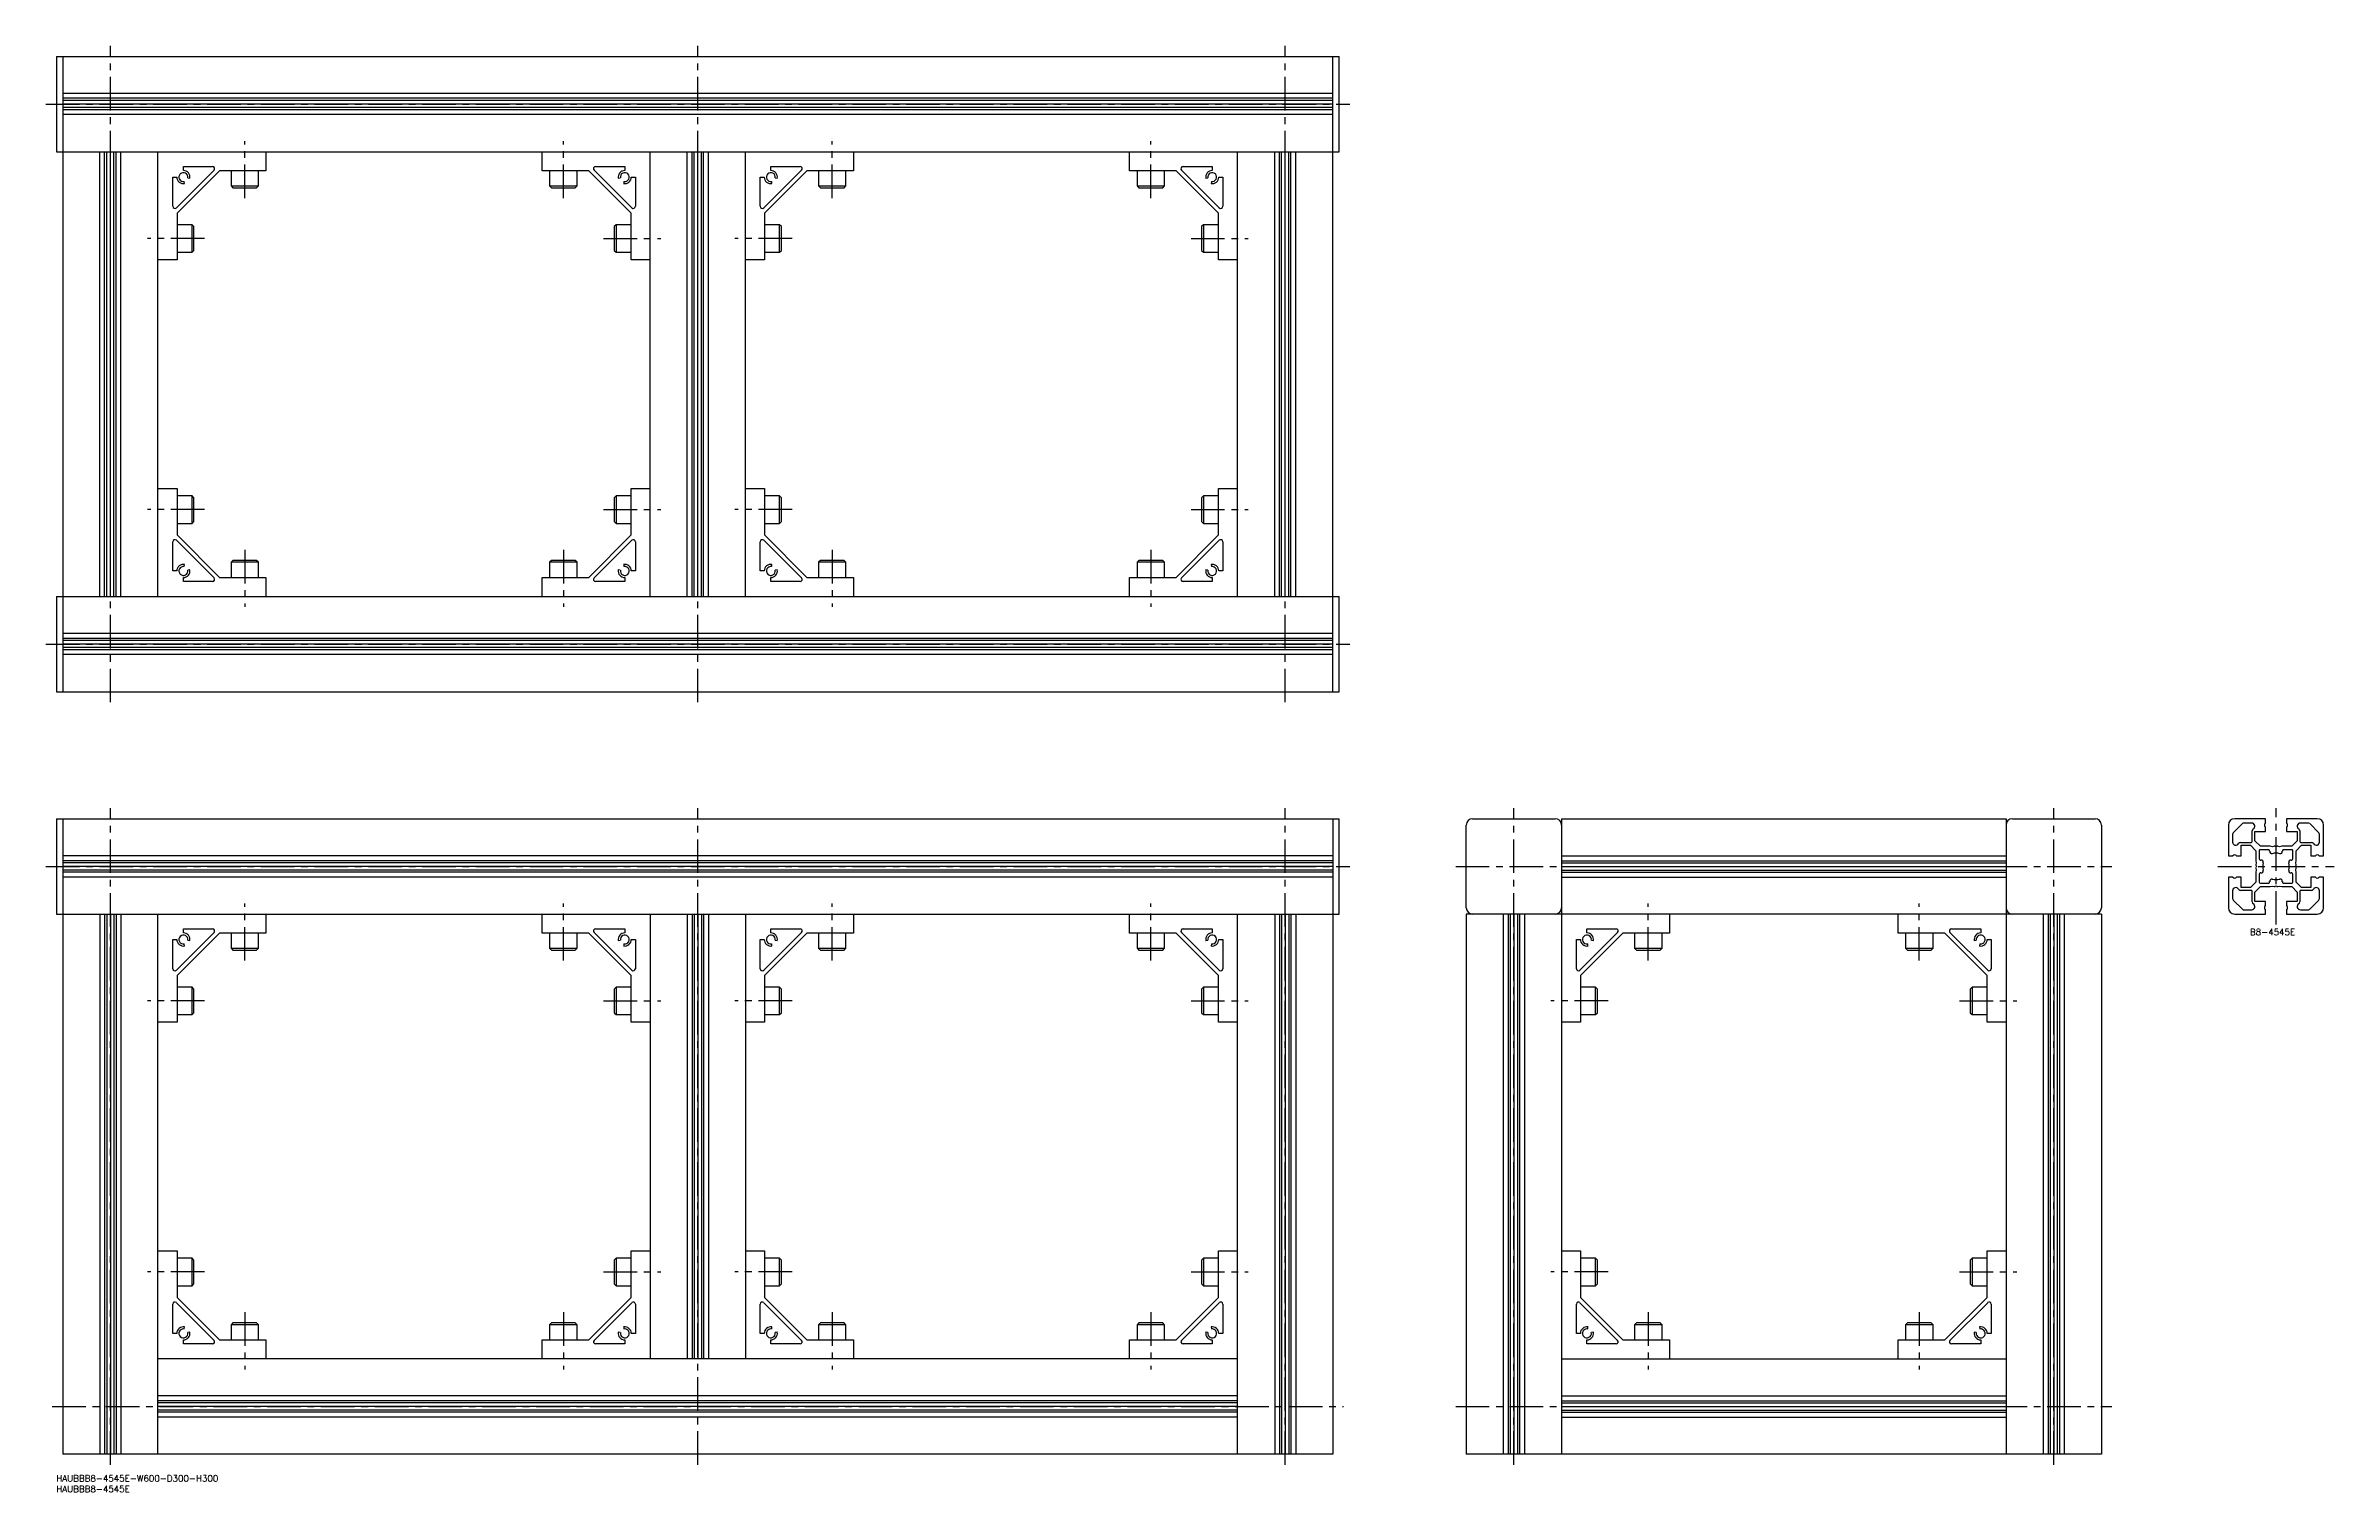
# Model space of a CAD drawing. Extents: x -5 to 1076, y -8 to 675.
import ezdxf

# ---------------------------------------------------------------- set-up
doc = ezdxf.new("R2010")
doc.units = 0
doc.header["$LTSCALE"] = 0.5
doc.linetypes.add('CENTER', pattern=[50.8, 31.75, -6.35, 6.35, -6.35])
for name, color, linetype in [('MSM_CENTER', 1, 'CENTER'), ('MSM_CONTINUOUS', 7, 'CONTINUOUS'), ('MSM_PART_NUMBER', 7, 'CONTINUOUS')]:
    doc.layers.add(name, color=color, linetype=linetype)
doc.styles.get("Standard").update_dxf_attribs({"font": 'txt.shx', "height": 3, "bigfont": 'bigfont.shx'})

# ---------------------------------------------------------------- blocks, each defined once
blk = doc.blocks.new('*U8')
at = {"layer": 'MSM_PART_NUMBER'}
blk.add_text('HAUBBB8-4545E-W600-D300-H300', height=3, dxfattribs=at).set_placement((0, -3))
blk = doc.blocks.new('*U9')
at = {"layer": 'MSM_PART_NUMBER'}
blk.add_text('HAUBBB8-4545E', height=3, dxfattribs=at).set_placement((0, -8))
blk = doc.blocks.new('*U10')
at = {"layer": 'MSM_PART_NUMBER'}
blk.add_text('B8-4545E', height=3, dxfattribs=at).set_placement((1036.2, 255))

msp = doc.modelspace()

# ---------------------------------------------------------------- linework, layer by layer
at = {"layer": 'MSM_CENTER'}
for p, q in [((25.5, 365), (25.5, 675)), ((303, 365), (303, 675)), ((580.5, 365), (580.5, 675)), ((-5, 647.5), (611, 647.5)), ((89, 603), (89, 630)), ((239.5, 603), (239.5, 630)), ((366.5, 603), (366.5, 630)), ((517, 603), (517, 630)), ((70, 584), (43, 584)), ((258.5, 584), (285.5, 584)), ((347.5, 584), (320.5, 584)), ((536, 584), (563, 584)), ((70, 456), (43, 456)), ((258.5, 456), (285.5, 456)), ((347.5, 456), (320.5, 456)), ((536, 456), (563, 456)), ((89, 437), (89, 410)), ((239.5, 437), (239.5, 410)), ((366.5, 437), (366.5, 410)), ((517, 437), (517, 410)), ((-5, 392.5), (611, 392.5)), ((25.5, 5), (25.5, 315)), ((303, 5), (303, 315)), ((580.5, 5), (580.5, 315)), ((688.5, 5), (688.5, 315)), ((943.5, 5), (943.5, 315)), ((1048.5, 260), (1048.5, 315)), ((-5, 287.5), (611, 287.5)), ((661, 287.5), (971, 287.5)), ((1021, 287.5), (1076, 287.5)), ((89, 243), (89, 270)), ((239.5, 243), (239.5, 270)), ((366.5, 243), (366.5, 270)), ((517, 243), (517, 270)), ((752, 243), (752, 270)), ((880, 243), (880, 270)), ((70, 224), (43, 224)), ((258.5, 224), (285.5, 224)), ((347.5, 224), (320.5, 224)), ((536, 224), (563, 224)), ((733, 224), (706, 224)), ((899, 224), (926, 224)), ((70, 96), (43, 96)), ((258.5, 96), (285.5, 96)), ((347.5, 96), (320.5, 96)), ((536, 96), (563, 96)), ((733, 96), (706, 96)), ((899, 96), (926, 96)), ((89, 77), (89, 50)), ((239.5, 77), (239.5, 50)), ((366.5, 77), (366.5, 50)), ((517, 77), (517, 50)), ((752, 77), (752, 50)), ((880, 77), (880, 50)), ((-2, 32.5), (608, 32.5)), ((661, 32.5), (971, 32.5))]:
    msp.add_line(p, q, dxfattribs=at)
at = {"layer": 'MSM_CONTINUOUS'}
for p, q in [((0, 670), (606, 670)), ((0, 670), (0, 625)), ((3, 670), (3, 370)), ((603, 370), (603, 670)), ((606, 625), (606, 670)), ((603, 652.5), (3, 652.5)), ((603, 650.2), (3, 650.2)), ((603, 649.2), (3, 649.2)), ((603, 647.5), (3, 647.5)), ((603, 645.8), (3, 645.8)), ((603, 644.8), (3, 644.8)), ((603, 642.5), (3, 642.5)), ((0, 625), (606, 625)), ((20.5, 415), (20.5, 625)), ((22.8, 415), (22.8, 625)), ((23.8, 415), (23.8, 625)), ((25.5, 415), (25.5, 625)), ((27.2, 415), (27.2, 625)), ((28.2, 415), (28.2, 625)), ((30.5, 415), (30.5, 625)), ((48, 415), (48, 625)), ((74.5, 616.3), (56.7, 598.5)), ((60, 618), (73.8, 618)), ((60, 616.1), (60, 618)), ((99, 625), (99, 616)), ((229.5, 616), (229.5, 625)), ((271.8, 598.5), (254, 616.3)), ((254.7, 618), (268.5, 618)), ((268.5, 618), (268.5, 616.1)), ((280.5, 415), (280.5, 625)), ((298, 415), (298, 625)), ((300.3, 415), (300.3, 625)), ((301.3, 415), (301.3, 625)), ((303, 415), (303, 625)), ((304.7, 415), (304.7, 625)), ((305.7, 415), (305.7, 625)), ((308, 415), (308, 625)), ((325.5, 415), (325.5, 625)), ((352, 616.3), (334.2, 598.5)), ((337.5, 618), (351.3, 618)), ((337.5, 616.1), (337.5, 618)), ((376.5, 625), (376.5, 616)), ((507, 616), (507, 625)), ((549.3, 598.5), (531.5, 616.3)), ((532.2, 618), (546, 618)), ((546, 618), (546, 616.1)), ((558, 415), (558, 625)), ((575.5, 415), (575.5, 625)), ((577.8, 415), (577.8, 625)), ((578.8, 415), (578.8, 625)), ((580.5, 415), (580.5, 625)), ((582.2, 415), (582.2, 625)), ((583.2, 415), (583.2, 625)), ((585.5, 415), (585.5, 625)), ((55, 599.2), (55, 613)), ((55, 613), (56.9, 613)), ((77, 616), (57, 596)), ((60.5, 609.9), (60.4, 610.9)), ((62.1, 612.6), (63.1, 612.5)), ((99, 616), (77, 616)), ((82.5, 616), (82.5, 608.9)), ((82.5, 608.9), (83.4, 608)), ((82.5, 608.9), (95.5, 608.9)), ((83.4, 608), (94.6, 608)), ((94.6, 608), (95.5, 608.9)), ((95.5, 608.9), (95.5, 616)), ((251.5, 616), (229.5, 616)), ((233, 616), (233, 608.9)), ((233, 608.9), (233.9, 608)), ((233, 608.9), (246, 608.9)), ((233.9, 608), (245.1, 608)), ((245.1, 608), (246, 608.9)), ((246, 608.9), (246, 616)), ((271.5, 596), (251.5, 616)), ((265.4, 612.5), (266.4, 612.6)), ((268.1, 610.9), (268, 609.9)), ((271.6, 613), (273.5, 613)), ((273.5, 613), (273.5, 599.2)), ((332.5, 599.2), (332.5, 613)), ((332.5, 613), (334.4, 613)), ((354.5, 616), (334.5, 596)), ((338, 609.9), (337.9, 610.9)), ((339.6, 612.6), (340.6, 612.5)), ((376.5, 616), (354.5, 616)), ((360, 616), (360, 608.9)), ((360, 608.9), (360.9, 608)), ((360, 608.9), (373, 608.9)), ((360.9, 608), (372.1, 608)), ((372.1, 608), (373, 608.9)), ((373, 608.9), (373, 616)), ((529, 616), (507, 616)), ((510.5, 616), (510.5, 608.9)), ((510.5, 608.9), (511.4, 608)), ((510.5, 608.9), (523.5, 608.9)), ((511.4, 608), (522.6, 608)), ((522.6, 608), (523.5, 608.9)), ((523.5, 608.9), (523.5, 616)), ((549, 596), (529, 616)), ((542.9, 612.5), (543.9, 612.6)), ((545.6, 610.9), (545.5, 609.9)), ((549.1, 613), (551, 613)), ((551, 613), (551, 599.2)), ((57, 596), (57, 574)), ((271.5, 574), (271.5, 596)), ((334.5, 596), (334.5, 574)), ((549, 574), (549, 596)), ((64.1, 590.5), (57, 590.5)), ((65, 589.6), (64.1, 590.5)), ((64.1, 577.5), (64.1, 590.5)), ((65, 578.4), (65, 589.6)), ((264.4, 590.5), (263.5, 589.6)), ((263.5, 589.6), (263.5, 578.4)), ((271.5, 590.5), (264.4, 590.5)), ((264.4, 590.5), (264.4, 577.5)), ((341.6, 590.5), (334.5, 590.5)), ((342.5, 589.6), (341.6, 590.5)), ((341.6, 577.5), (341.6, 590.5)), ((342.5, 578.4), (342.5, 589.6)), ((541.9, 590.5), (541, 589.6)), ((541, 589.6), (541, 578.4)), ((549, 590.5), (541.9, 590.5)), ((541.9, 590.5), (541.9, 577.5)), ((57, 574), (48, 574)), ((57, 577.5), (64.1, 577.5)), ((64.1, 577.5), (65, 578.4)), ((263.5, 578.4), (264.4, 577.5)), ((264.4, 577.5), (271.5, 577.5)), ((280.5, 574), (271.5, 574)), ((334.5, 574), (325.5, 574)), ((334.5, 577.5), (341.6, 577.5)), ((341.6, 577.5), (342.5, 578.4)), ((541, 578.4), (541.9, 577.5)), ((541.9, 577.5), (549, 577.5)), ((558, 574), (549, 574)), ((48, 466), (57, 466)), ((57, 466), (57, 444)), ((271.5, 444), (271.5, 466)), ((271.5, 466), (280.5, 466)), ((325.5, 466), (334.5, 466)), ((334.5, 466), (334.5, 444)), ((549, 444), (549, 466)), ((549, 466), (558, 466)), ((64.1, 462.5), (57, 462.5)), ((65, 461.6), (64.1, 462.5)), ((64.1, 449.5), (64.1, 462.5)), ((65, 450.4), (65, 461.6)), ((264.4, 462.5), (263.5, 461.6)), ((263.5, 461.6), (263.5, 450.4)), ((271.5, 462.5), (264.4, 462.5)), ((264.4, 462.5), (264.4, 449.5)), ((341.6, 462.5), (334.5, 462.5)), ((342.5, 461.6), (341.6, 462.5)), ((341.6, 449.5), (341.6, 462.5)), ((342.5, 450.4), (342.5, 461.6)), ((541.9, 462.5), (541, 461.6)), ((541, 461.6), (541, 450.4)), ((549, 462.5), (541.9, 462.5)), ((541.9, 462.5), (541.9, 449.5)), ((57, 449.5), (64.1, 449.5)), ((57, 444), (77, 424)), ((64.1, 449.5), (65, 450.4)), ((251.5, 424), (271.5, 444)), ((263.5, 450.4), (264.4, 449.5)), ((264.4, 449.5), (271.5, 449.5)), ((334.5, 449.5), (341.6, 449.5)), ((334.5, 444), (354.5, 424)), ((341.6, 449.5), (342.5, 450.4)), ((529, 424), (549, 444)), ((541, 450.4), (541.9, 449.5)), ((541.9, 449.5), (549, 449.5)), ((55, 427), (55, 440.8)), ((56.7, 441.5), (74.5, 423.7)), ((254, 423.7), (271.8, 441.5)), ((273.5, 440.8), (273.5, 427)), ((332.5, 427), (332.5, 440.8)), ((334.2, 441.5), (352, 423.7)), ((531.5, 423.7), (549.3, 441.5)), ((551, 440.8), (551, 427)), ((56.9, 427), (55, 427)), ((60, 422), (60, 423.9)), ((73.8, 422), (60, 422)), ((60.4, 429.1), (60.5, 430.1)), ((63.1, 427.5), (62.1, 427.4)), ((77, 424), (99, 424)), ((83.4, 432), (82.5, 431.1)), ((82.5, 431.1), (82.5, 424)), ((95.5, 431.1), (82.5, 431.1)), ((94.6, 432), (83.4, 432)), ((95.5, 431.1), (94.6, 432)), ((95.5, 424), (95.5, 431.1)), ((99, 424), (99, 415)), ((229.5, 424), (251.5, 424)), ((229.5, 415), (229.5, 424)), ((233.9, 432), (233, 431.1)), ((233, 431.1), (233, 424)), ((246, 431.1), (233, 431.1)), ((245.1, 432), (233.9, 432)), ((246, 431.1), (245.1, 432)), ((246, 424), (246, 431.1)), ((268.5, 422), (254.7, 422)), ((266.4, 427.4), (265.4, 427.5)), ((268, 430.1), (268.1, 429.1)), ((268.5, 423.9), (268.5, 422)), ((273.5, 427), (271.6, 427)), ((334.4, 427), (332.5, 427)), ((337.5, 422), (337.5, 423.9)), ((351.3, 422), (337.5, 422)), ((337.9, 429.1), (338, 430.1)), ((340.6, 427.5), (339.6, 427.4)), ((354.5, 424), (376.5, 424)), ((360.9, 432), (360, 431.1)), ((360, 431.1), (360, 424)), ((373, 431.1), (360, 431.1)), ((372.1, 432), (360.9, 432)), ((373, 431.1), (372.1, 432)), ((373, 424), (373, 431.1)), ((376.5, 424), (376.5, 415)), ((507, 424), (529, 424)), ((507, 415), (507, 424)), ((511.4, 432), (510.5, 431.1)), ((510.5, 431.1), (510.5, 424)), ((523.5, 431.1), (510.5, 431.1)), ((522.6, 432), (511.4, 432)), ((523.5, 431.1), (522.6, 432)), ((523.5, 424), (523.5, 431.1)), ((546, 422), (532.2, 422)), ((543.9, 427.4), (542.9, 427.5)), ((545.5, 430.1), (545.6, 429.1)), ((546, 423.9), (546, 422)), ((551, 427), (549.1, 427)), ((0, 415), (606, 415)), ((0, 415), (0, 370)), ((606, 370), (606, 415)), ((603, 397.5), (3, 397.5)), ((603, 395.2), (3, 395.2)), ((603, 394.2), (3, 394.2)), ((603, 392.5), (3, 392.5)), ((603, 390.8), (3, 390.8)), ((603, 389.8), (3, 389.8)), ((603, 387.5), (3, 387.5)), ((0, 370), (606, 370)), ((0, 310), (606, 310)), ((0, 310), (0, 265)), ((3, 310), (3, 10)), ((603, 310), (603, 10)), ((606, 265), (606, 310)), ((666, 268), (666, 307)), ((669, 310), (708, 310)), ((711, 310), (711, 10)), ((711, 310), (921, 310)), ((921, 310), (921, 10)), ((924, 310), (963, 310)), ((966, 307), (966, 268)), ((1026, 307), (1026, 292.5)), ((1032.6, 307.7), (1028.3, 303.4)), ((1043.5, 310), (1029, 310)), ((1037, 308), (1033.4, 308)), ((1037.2, 299.3), (1037.2, 304.3)), ((1038.5, 299.6), (1038.5, 304)), ((1038.5, 304), (1043.5, 304)), ((1043.5, 307.9), (1043.5, 310)), ((1043.5, 304), (1043.5, 306.1)), ((1068, 310), (1053.5, 310)), ((1053.5, 310), (1053.5, 307.9)), ((1053.5, 306.1), (1053.5, 304)), ((1053.5, 304), (1058.5, 304)), ((1058.5, 304), (1058.5, 299.6)), ((1059.8, 304.3), (1059.8, 299.3)), ((1063.6, 308), (1060, 308)), ((1068.7, 303.4), (1064.4, 307.7)), ((1071, 292.5), (1071, 307)), ((603, 292.5), (3, 292.5)), ((711, 292.5), (921, 292.5)), ((1026, 292.5), (1028.1, 292.5)), ((1028, 302.6), (1028, 299)), ((1029.9, 292.5), (1032, 292.5)), ((1031.7, 298.8), (1036.7, 298.8)), ((1032, 292.5), (1032, 297.5)), ((1032, 297.5), (1036.4, 297.5)), ((1036.4, 297.5), (1039, 294.9)), ((1041.1, 297), (1038.5, 299.6)), ((1039, 294.9), (1039, 290.2)), ((1040.6, 294.9), (1040.6, 291.1)), ((1045.8, 297), (1041.1, 297)), ((1044.9, 295.4), (1041.1, 295.4)), ((1046.8, 296.8), (1045.8, 297)), ((1047.7, 297), (1046.8, 296.8)), ((1048.5, 296.7), (1048.1, 296.9)), ((1048.9, 296.9), (1048.5, 296.7)), ((1050.2, 296.8), (1049.3, 297)), ((1051.2, 297), (1050.2, 296.8)), ((1055.9, 297), (1051.2, 297)), ((1055.9, 295.4), (1052.1, 295.4)), ((1058.5, 299.6), (1055.9, 297)), ((1056.4, 291.1), (1056.4, 294.9)), ((1058, 294.9), (1060.6, 297.5)), ((1058, 290.2), (1058, 294.9)), ((1060.3, 298.8), (1065.3, 298.8)), ((1060.6, 297.5), (1065, 297.5)), ((1065, 297.5), (1065, 292.5)), ((1065, 292.5), (1067.1, 292.5)), ((1068.9, 292.5), (1071, 292.5)), ((1069, 299), (1069, 302.6)), ((603, 290.2), (3, 290.2)), ((603, 289.2), (3, 289.2)), ((603, 287.5), (3, 287.5)), ((603, 285.8), (3, 285.8)), ((603, 284.8), (3, 284.8)), ((603, 282.5), (3, 282.5)), ((711, 290.2), (921, 290.2)), ((711, 289.2), (921, 289.2)), ((711, 287.5), (921, 287.5)), ((711, 285.8), (921, 285.8)), ((711, 284.8), (921, 284.8)), ((711, 282.5), (921, 282.5)), ((1028.1, 282.5), (1026, 282.5)), ((1026, 282.5), (1026, 268)), ((1032, 282.5), (1029.9, 282.5)), ((1032, 277.5), (1032, 282.5)), ((1039, 290.2), (1039.2, 289.2)), ((1039.2, 289.2), (1039, 288.3)), ((1039, 286.7), (1039.2, 285.8)), ((1039.2, 285.8), (1039, 284.8)), ((1039, 284.8), (1039, 280.1)), ((1039.1, 287.9), (1039.3, 287.5)), ((1039.3, 287.5), (1039.1, 287.1)), ((1040.6, 283.9), (1040.6, 280.1)), ((1056.4, 280.1), (1056.4, 283.9)), ((1057.7, 287.5), (1057.9, 287.9)), ((1057.9, 287.1), (1057.7, 287.5)), ((1057.8, 289.2), (1058, 290.2)), ((1058, 288.3), (1057.8, 289.2)), ((1057.8, 285.8), (1058, 286.7)), ((1058, 284.8), (1057.8, 285.8)), ((1058, 280.1), (1058, 284.8)), ((1067.1, 282.5), (1065, 282.5)), ((1065, 282.5), (1065, 277.5)), ((1071, 282.5), (1068.9, 282.5)), ((1071, 268), (1071, 282.5)), ((1028, 276), (1028, 272.4)), ((1028.3, 271.6), (1032.6, 267.3)), ((1036.7, 276.2), (1031.7, 276.2)), ((1036.4, 277.5), (1032, 277.5)), ((1039, 280.1), (1036.4, 277.5)), ((1037.2, 270.7), (1037.2, 275.7)), ((1038.5, 275.4), (1041.1, 278)), ((1038.5, 271), (1038.5, 275.4)), ((1043.5, 271), (1038.5, 271)), ((1041.1, 279.6), (1044.9, 279.6)), ((1041.1, 278), (1045.8, 278)), ((1043.5, 268.9), (1043.5, 271)), ((1045.8, 278), (1046.8, 278.2)), ((1046.8, 278.2), (1047.7, 278)), ((1048.1, 278.1), (1048.5, 278.3)), ((1048.5, 278.3), (1048.9, 278.1)), ((1049.3, 278), (1050.2, 278.2)), ((1050.2, 278.2), (1051.2, 278)), ((1051.2, 278), (1055.9, 278)), ((1052.1, 279.6), (1055.9, 279.6)), ((1058.5, 271), (1053.5, 271)), ((1053.5, 271), (1053.5, 268.9)), ((1055.9, 278), (1058.5, 275.4)), ((1060.6, 277.5), (1058, 280.1)), ((1058.5, 275.4), (1058.5, 271)), ((1059.8, 275.7), (1059.8, 270.7)), ((1065.3, 276.2), (1060.3, 276.2)), ((1065, 277.5), (1060.6, 277.5)), ((1064.4, 267.3), (1068.7, 271.6)), ((1069, 272.4), (1069, 276)), ((0, 265), (606, 265)), ((20.5, 265), (20.5, 10)), ((22.8, 265), (22.8, 10)), ((23.8, 265), (23.8, 10)), ((25.5, 265), (25.5, 10)), ((27.2, 265), (27.2, 10)), ((28.2, 265), (28.2, 10)), ((30.5, 265), (30.5, 10)), ((48, 10), (48, 265)), ((99, 265), (99, 256)), ((229.5, 256), (229.5, 265)), ((280.5, 265), (280.5, 55)), ((298, 265), (298, 55)), ((300.3, 265), (300.3, 55)), ((301.3, 265), (301.3, 55)), ((303, 265), (303, 55)), ((304.7, 265), (304.7, 55)), ((305.7, 265), (305.7, 55)), ((308, 265), (308, 55)), ((325.5, 265), (325.5, 55)), ((376.5, 265), (376.5, 256)), ((507, 256), (507, 265)), ((558, 10), (558, 265)), ((575.5, 265), (575.5, 10)), ((577.8, 265), (577.8, 10)), ((578.8, 265), (578.8, 10)), ((580.5, 265), (580.5, 10)), ((582.2, 265), (582.2, 10)), ((583.2, 265), (583.2, 10)), ((585.5, 265), (585.5, 10)), ((966, 265), (666, 265)), ((666, 265), (666, 10)), ((683.5, 265), (683.5, 10)), ((685.8, 265), (685.8, 10)), ((686.8, 265), (686.8, 10)), ((688.5, 265), (688.5, 10)), ((690.2, 265), (690.2, 10)), ((691.2, 265), (691.2, 10)), ((693.5, 265), (693.5, 10)), ((762, 265), (762, 256)), ((870, 256), (870, 265)), ((938.5, 265), (938.5, 10)), ((940.8, 265), (940.8, 10)), ((941.8, 265), (941.8, 10)), ((943.5, 265), (943.5, 10)), ((945.2, 265), (945.2, 10)), ((946.2, 265), (946.2, 10)), ((948.5, 265), (948.5, 10)), ((966, 265), (966, 10)), ((1029, 265), (1043.5, 265)), ((1033.4, 267), (1037, 267)), ((1043.5, 265), (1043.5, 267.1)), ((1053.5, 267.1), (1053.5, 265)), ((1053.5, 265), (1068, 265)), ((1060, 267), (1063.6, 267)), ((55, 239.2), (55, 253)), ((55, 253), (56.9, 253)), ((74.5, 256.3), (56.7, 238.5)), ((77, 256), (57, 236)), ((60, 258), (73.8, 258)), ((60, 256.1), (60, 258)), ((60.5, 249.9), (60.4, 250.9)), ((62.1, 252.6), (63.1, 252.5)), ((99, 256), (77, 256)), ((82.5, 256), (82.5, 248.9)), ((82.5, 248.9), (83.4, 248)), ((82.5, 248.9), (95.5, 248.9)), ((94.6, 248), (95.5, 248.9)), ((95.5, 248.9), (95.5, 256)), ((251.5, 256), (229.5, 256)), ((233, 256), (233, 248.9)), ((233, 248.9), (233.9, 248)), ((233, 248.9), (246, 248.9)), ((245.1, 248), (246, 248.9)), ((246, 248.9), (246, 256)), ((271.5, 236), (251.5, 256)), ((271.8, 238.5), (254, 256.3)), ((254.7, 258), (268.5, 258)), ((265.4, 252.5), (266.4, 252.6)), ((268.1, 250.9), (268, 249.9)), ((268.5, 258), (268.5, 256.1)), ((271.6, 253), (273.5, 253)), ((273.5, 253), (273.5, 239.2)), ((332.5, 239.2), (332.5, 253)), ((332.5, 253), (334.4, 253)), ((352, 256.3), (334.2, 238.5)), ((354.5, 256), (334.5, 236)), ((337.5, 258), (351.3, 258)), ((337.5, 256.1), (337.5, 258)), ((338, 249.9), (337.9, 250.9)), ((339.6, 252.6), (340.6, 252.5)), ((376.5, 256), (354.5, 256)), ((360, 256), (360, 248.9)), ((360, 248.9), (360.9, 248)), ((360, 248.9), (373, 248.9)), ((372.1, 248), (373, 248.9)), ((373, 248.9), (373, 256)), ((529, 256), (507, 256)), ((510.5, 256), (510.5, 248.9)), ((510.5, 248.9), (511.4, 248)), ((510.5, 248.9), (523.5, 248.9)), ((522.6, 248), (523.5, 248.9)), ((523.5, 248.9), (523.5, 256)), ((549, 236), (529, 256)), ((549.3, 238.5), (531.5, 256.3)), ((532.2, 258), (546, 258)), ((542.9, 252.5), (543.9, 252.6)), ((545.6, 250.9), (545.5, 249.9)), ((546, 258), (546, 256.1)), ((549.1, 253), (551, 253)), ((551, 253), (551, 239.2)), ((718, 239.2), (718, 253)), ((718, 253), (719.9, 253)), ((737.5, 256.3), (719.7, 238.5)), ((740, 256), (720, 236)), ((723, 258), (736.8, 258)), ((723, 256.1), (723, 258)), ((723.5, 249.9), (723.4, 250.9)), ((725.1, 252.6), (726.1, 252.5)), ((762, 256), (740, 256)), ((745.5, 256), (745.5, 248.9)), ((745.5, 248.9), (746.4, 248)), ((745.5, 248.9), (758.5, 248.9)), ((757.6, 248), (758.5, 248.9)), ((758.5, 248.9), (758.5, 256)), ((892, 256), (870, 256)), ((873.5, 256), (873.5, 248.9)), ((873.5, 248.9), (874.4, 248)), ((873.5, 248.9), (886.5, 248.9)), ((885.6, 248), (886.5, 248.9)), ((886.5, 248.9), (886.5, 256)), ((912, 236), (892, 256)), ((912.3, 238.5), (894.5, 256.3)), ((895.2, 258), (909, 258)), ((905.9, 252.5), (906.9, 252.6)), ((908.6, 250.9), (908.5, 249.9)), ((909, 258), (909, 256.1)), ((912.1, 253), (914, 253)), ((914, 253), (914, 239.2)), ((83.4, 248), (94.6, 248)), ((233.9, 248), (245.1, 248)), ((360.9, 248), (372.1, 248)), ((511.4, 248), (522.6, 248)), ((746.4, 248), (757.6, 248)), ((874.4, 248), (885.6, 248)), ((57, 236), (57, 214)), ((64.1, 230.5), (57, 230.5)), ((65, 229.6), (64.1, 230.5)), ((64.1, 217.5), (64.1, 230.5)), ((65, 218.4), (65, 229.6)), ((264.4, 230.5), (263.5, 229.6)), ((263.5, 229.6), (263.5, 218.4)), ((271.5, 230.5), (264.4, 230.5)), ((264.4, 230.5), (264.4, 217.5)), ((271.5, 214), (271.5, 236)), ((334.5, 236), (334.5, 214)), ((341.6, 230.5), (334.5, 230.5)), ((342.5, 229.6), (341.6, 230.5)), ((341.6, 217.5), (341.6, 230.5)), ((342.5, 218.4), (342.5, 229.6)), ((541.9, 230.5), (541, 229.6)), ((541, 229.6), (541, 218.4)), ((549, 230.5), (541.9, 230.5)), ((541.9, 230.5), (541.9, 217.5)), ((549, 214), (549, 236)), ((720, 236), (720, 214)), ((727.1, 230.5), (720, 230.5)), ((728, 229.6), (727.1, 230.5)), ((727.1, 217.5), (727.1, 230.5)), ((728, 218.4), (728, 229.6)), ((904.9, 230.5), (904, 229.6)), ((904, 229.6), (904, 218.4)), ((912, 230.5), (904.9, 230.5)), ((904.9, 230.5), (904.9, 217.5)), ((912, 214), (912, 236)), ((57, 217.5), (64.1, 217.5)), ((64.1, 217.5), (65, 218.4)), ((263.5, 218.4), (264.4, 217.5)), ((264.4, 217.5), (271.5, 217.5)), ((334.5, 217.5), (341.6, 217.5)), ((341.6, 217.5), (342.5, 218.4)), ((541, 218.4), (541.9, 217.5)), ((541.9, 217.5), (549, 217.5)), ((720, 217.5), (727.1, 217.5)), ((727.1, 217.5), (728, 218.4)), ((904, 218.4), (904.9, 217.5)), ((904.9, 217.5), (912, 217.5)), ((57, 214), (48, 214)), ((280.5, 214), (271.5, 214)), ((334.5, 214), (325.5, 214)), ((558, 214), (549, 214)), ((720, 214), (711, 214)), ((921, 214), (912, 214)), ((48, 106), (57, 106)), ((57, 106), (57, 84)), ((64.1, 102.5), (57, 102.5)), ((65, 101.6), (64.1, 102.5)), ((64.1, 89.5), (64.1, 102.5)), ((65, 90.4), (65, 101.6)), ((264.4, 102.5), (263.5, 101.6)), ((263.5, 101.6), (263.5, 90.4)), ((271.5, 102.5), (264.4, 102.5)), ((264.4, 102.5), (264.4, 89.5)), ((271.5, 84), (271.5, 106)), ((271.5, 106), (280.5, 106)), ((325.5, 106), (334.5, 106)), ((334.5, 106), (334.5, 84)), ((341.6, 102.5), (334.5, 102.5)), ((342.5, 101.6), (341.6, 102.5)), ((341.6, 89.5), (341.6, 102.5)), ((342.5, 90.4), (342.5, 101.6)), ((541.9, 102.5), (541, 101.6)), ((541, 101.6), (541, 90.4)), ((549, 102.5), (541.9, 102.5)), ((541.9, 102.5), (541.9, 89.5)), ((549, 84), (549, 106)), ((549, 106), (558, 106)), ((711, 106), (720, 106)), ((720, 106), (720, 84)), ((727.1, 102.5), (720, 102.5)), ((728, 101.6), (727.1, 102.5)), ((727.1, 89.5), (727.1, 102.5)), ((728, 90.4), (728, 101.6)), ((904.9, 102.5), (904, 101.6)), ((904, 101.6), (904, 90.4)), ((912, 102.5), (904.9, 102.5)), ((904.9, 102.5), (904.9, 89.5)), ((912, 84), (912, 106)), ((912, 106), (921, 106)), ((57, 89.5), (64.1, 89.5)), ((64.1, 89.5), (65, 90.4)), ((263.5, 90.4), (264.4, 89.5)), ((264.4, 89.5), (271.5, 89.5)), ((334.5, 89.5), (341.6, 89.5)), ((341.6, 89.5), (342.5, 90.4)), ((541, 90.4), (541.9, 89.5)), ((541.9, 89.5), (549, 89.5)), ((720, 89.5), (727.1, 89.5)), ((727.1, 89.5), (728, 90.4)), ((904, 90.4), (904.9, 89.5)), ((904.9, 89.5), (912, 89.5)), ((55, 67), (55, 80.8)), ((56.7, 81.5), (74.5, 63.7)), ((57, 84), (77, 64)), ((251.5, 64), (271.5, 84)), ((254, 63.7), (271.8, 81.5)), ((273.5, 80.8), (273.5, 67)), ((332.5, 67), (332.5, 80.8)), ((334.2, 81.5), (352, 63.7)), ((334.5, 84), (354.5, 64)), ((529, 64), (549, 84)), ((531.5, 63.7), (549.3, 81.5)), ((551, 80.8), (551, 67)), ((718, 67), (718, 80.8)), ((719.7, 81.5), (737.5, 63.7)), ((720, 84), (740, 64)), ((892, 64), (912, 84)), ((894.5, 63.7), (912.3, 81.5)), ((914, 80.8), (914, 67)), ((56.9, 67), (55, 67)), ((60.4, 69.1), (60.5, 70.1)), ((63.1, 67.5), (62.1, 67.4)), ((83.4, 72), (82.5, 71.1)), ((82.5, 71.1), (82.5, 64)), ((95.5, 71.1), (82.5, 71.1)), ((94.6, 72), (83.4, 72)), ((95.5, 71.1), (94.6, 72)), ((95.5, 64), (95.5, 71.1)), ((233.9, 72), (233, 71.1)), ((233, 71.1), (233, 64)), ((246, 71.1), (233, 71.1)), ((245.1, 72), (233.9, 72)), ((246, 71.1), (245.1, 72)), ((246, 64), (246, 71.1)), ((266.4, 67.4), (265.4, 67.5)), ((268, 70.1), (268.1, 69.1)), ((273.5, 67), (271.6, 67)), ((334.4, 67), (332.5, 67)), ((337.9, 69.1), (338, 70.1)), ((340.6, 67.5), (339.6, 67.4)), ((360.9, 72), (360, 71.1)), ((360, 71.1), (360, 64)), ((373, 71.1), (360, 71.1)), ((372.1, 72), (360.9, 72)), ((373, 71.1), (372.1, 72)), ((373, 64), (373, 71.1)), ((511.4, 72), (510.5, 71.1)), ((510.5, 71.1), (510.5, 64)), ((523.5, 71.1), (510.5, 71.1)), ((522.6, 72), (511.4, 72)), ((523.5, 71.1), (522.6, 72)), ((523.5, 64), (523.5, 71.1)), ((543.9, 67.4), (542.9, 67.5)), ((545.5, 70.1), (545.6, 69.1)), ((551, 67), (549.1, 67)), ((719.9, 67), (718, 67)), ((723.4, 69.1), (723.5, 70.1)), ((726.1, 67.5), (725.1, 67.4)), ((746.4, 72), (745.5, 71.1)), ((745.5, 71.1), (745.5, 64)), ((758.5, 71.1), (745.5, 71.1)), ((757.6, 72), (746.4, 72)), ((758.5, 71.1), (757.6, 72)), ((758.5, 64), (758.5, 71.1)), ((874.4, 72), (873.5, 71.1)), ((873.5, 71.1), (873.5, 64)), ((886.5, 71.1), (873.5, 71.1)), ((885.6, 72), (874.4, 72)), ((886.5, 71.1), (885.6, 72)), ((886.5, 64), (886.5, 71.1)), ((906.9, 67.4), (905.9, 67.5)), ((908.5, 70.1), (908.6, 69.1)), ((914, 67), (912.1, 67)), ((558, 55), (48, 55)), ((60, 62), (60, 63.9)), ((73.8, 62), (60, 62)), ((77, 64), (99, 64)), ((99, 64), (99, 55)), ((229.5, 64), (251.5, 64)), ((229.5, 55), (229.5, 64)), ((268.5, 62), (254.7, 62)), ((268.5, 63.9), (268.5, 62)), ((337.5, 62), (337.5, 63.9)), ((351.3, 62), (337.5, 62)), ((354.5, 64), (376.5, 64)), ((376.5, 64), (376.5, 55)), ((507, 64), (529, 64)), ((507, 55), (507, 64)), ((546, 62), (532.2, 62)), ((546, 63.9), (546, 62)), ((711, 55), (921, 55)), ((723, 62), (723, 63.9)), ((736.8, 62), (723, 62)), ((740, 64), (762, 64)), ((762, 64), (762, 55)), ((870, 64), (892, 64)), ((870, 55), (870, 64)), ((909, 62), (895.2, 62)), ((909, 63.9), (909, 62)), ((558, 37.5), (48, 37.5)), ((558, 35.2), (48, 35.2)), ((558, 34.2), (48, 34.2)), ((558, 32.5), (48, 32.5)), ((711, 37.5), (921, 37.5)), ((711, 35.2), (921, 35.2)), ((711, 34.2), (921, 34.2)), ((711, 32.5), (921, 32.5)), ((558, 30.8), (48, 30.8)), ((558, 29.8), (48, 29.8)), ((558, 27.5), (48, 27.5)), ((711, 30.8), (921, 30.8)), ((711, 29.8), (921, 29.8)), ((711, 27.5), (921, 27.5)), ((603, 10), (3, 10)), ((966, 10), (666, 10))]:
    msp.add_line(p, q, dxfattribs=at)
for centre, radius, start, end in [((73.8, 617), 1, 315, 90), ((254.7, 617), 1, 90, 225), ((351.3, 617), 1, 315, 90), ((532.2, 617), 1, 90, 225), ((60, 613), 3.1, 180, 280), ((60, 613), 2.1, 350, 280), ((60, 613), 3.1, 350, 90), ((268.5, 613), 3.1, 90, 190), ((268.5, 613), 2.1, 260, 190), ((268.5, 613), 3.1, 260, 0), ((337.5, 613), 3.1, 180, 280), ((337.5, 613), 2.1, 350, 280), ((337.5, 613), 3.1, 350, 90), ((546, 613), 3.1, 90, 190), ((546, 613), 2.1, 260, 190), ((546, 613), 3.1, 260, 0), ((56, 599.2), 1, 180, 315), ((272.5, 599.2), 1, 225, 0), ((333.5, 599.2), 1, 180, 315), ((550, 599.2), 1, 225, 0), ((56, 440.8), 1, 45, 180), ((272.5, 440.8), 1, 0, 135), ((333.5, 440.8), 1, 45, 180), ((550, 440.8), 1, 0, 135), ((60, 427), 3.1, 80, 180), ((60, 427), 2.1, 80, 10), ((60, 427), 3.1, 270, 10), ((73.8, 423), 1, 270, 45), ((254.7, 423), 1, 135, 270), ((268.5, 427), 3.1, 170, 270), ((268.5, 427), 2.1, 170, 100), ((268.5, 427), 3.1, 0, 100), ((337.5, 427), 3.1, 80, 180), ((337.5, 427), 2.1, 80, 10), ((337.5, 427), 3.1, 270, 10), ((351.3, 423), 1, 270, 45), ((532.2, 423), 1, 135, 270), ((546, 427), 3.1, 170, 270), ((546, 427), 2.1, 170, 100), ((546, 427), 3.1, 0, 100), ((669, 307), 3, 90, 180), ((708, 307), 3, 0, 90), ((924, 307), 3, 90, 180), ((963, 307), 3, 0, 90), ((1029, 307), 3, 90, 180), ((1029, 302.6), 1, 135, 180), ((1033.4, 307), 1, 90, 135), ((1037, 306.5), 1.5, 300, 90), ((1038.2, 304.3), 1, 120, 180), ((1044, 307), 1, 120, 240), ((1053, 307), 1, 300, 60), ((1060, 306.5), 1.5, 90, 240), ((1058.8, 304.3), 1, 0, 60), ((1063.6, 307), 1, 45, 90), ((1068, 307), 3, 0, 90), ((1068, 302.6), 1, 0, 45), ((1029.5, 299), 1.5, 180, 330), ((1029, 292), 1, 30, 150), ((1031.7, 297.8), 1, 90, 150), ((1036.7, 299.3), 0.5, 270, 0), ((1041.1, 294.9), 0.5, 90, 180), ((1044.9, 294.8), 0.6, 347.6563, 90), ((1046.5, 294.5), 1, 167.6563, 286.3177), ((1048.5, 287.5), 6.25, 73.6823, 106.3177), ((1047.8, 296.5), 0.5, 60, 102), ((1049.2, 296.5), 0.5, 78, 120), ((1050.5, 294.5), 1, 253.6823, 12.3437), ((1052.1, 294.8), 0.6, 90, 192.3437), ((1055.9, 294.9), 0.5, 0, 90), ((1060.3, 299.3), 0.5, 180, 270), ((1065.3, 297.8), 1, 30, 90), ((1067.5, 299), 1.5, 210, 0), ((1068, 292), 1, 30, 150), ((1029, 283), 1, 210, 330), ((1039.5, 288.2), 0.5, 168, 210), ((1039.5, 286.8), 0.5, 150, 192), ((1041.2, 291.1), 0.6, 180, 282.3437), ((1041.2, 283.9), 0.6, 77.6563, 180), ((1041.5, 289.5), 1, 343.6823, 102.3437), ((1041.5, 285.5), 1, 257.6563, 16.3177), ((1048.5, 287.5), 6.25, 163.6823, 196.3177), ((1046.5, 280.5), 1, 73.6823, 192.3437), ((1048.5, 287.5), 6.25, 253.6823, 286.3177), ((1050.5, 280.5), 1, 347.6563, 106.3177), ((1055.5, 289.5), 1, 77.6563, 196.3177), ((1048.5, 287.5), 6.25, 343.6823, 16.3177), ((1055.5, 285.5), 1, 163.6823, 282.3437), ((1055.8, 291.1), 0.6, 257.6563, 0), ((1055.8, 283.9), 0.6, 0, 102.3437), ((1057.5, 288.2), 0.5, 330, 12), ((1057.5, 286.8), 0.5, 348, 30), ((1068, 283), 1, 210, 330), ((1029.5, 276), 1.5, 30, 180), ((1029, 272.4), 1, 180, 225), ((1031.7, 277.2), 1, 210, 270), ((1036.7, 275.7), 0.5, 0, 90), ((1038.2, 270.7), 1, 180, 240), ((1041.1, 280.1), 0.5, 180, 270), ((1044.9, 280.2), 0.6, 270, 12.3437), ((1047.8, 278.5), 0.5, 258, 300), ((1049.2, 278.5), 0.5, 240, 282), ((1052.1, 280.2), 0.6, 167.6563, 270), ((1055.9, 280.1), 0.5, 270, 0), ((1058.8, 270.7), 1, 300, 0), ((1060.3, 275.7), 0.5, 90, 180), ((1065.3, 277.2), 1, 270, 330), ((1067.5, 276), 1.5, 0, 150), ((1068, 272.4), 1, 315, 0), ((669, 268), 3, 180, 270), ((708, 268), 3, 270, 0), ((924, 268), 3, 180, 270), ((963, 268), 3, 270, 0), ((1029, 268), 3, 180, 270), ((1033.4, 268), 1, 225, 270), ((1037, 268.5), 1.5, 270, 60), ((1044, 268), 1, 120, 240), ((1053, 268), 1, 300, 60), ((1060, 268.5), 1.5, 120, 270), ((1063.6, 268), 1, 270, 315), ((1068, 268), 3, 270, 0), ((60, 253), 3.1, 180, 280), ((60, 253), 2.1, 350, 280), ((60, 253), 3.1, 350, 90), ((73.8, 257), 1, 315, 90), ((254.7, 257), 1, 90, 225), ((268.5, 253), 3.1, 90, 190), ((268.5, 253), 2.1, 260, 190), ((268.5, 253), 3.1, 260, 0), ((337.5, 253), 3.1, 180, 280), ((337.5, 253), 2.1, 350, 280), ((337.5, 253), 3.1, 350, 90), ((351.3, 257), 1, 315, 90), ((532.2, 257), 1, 90, 225), ((546, 253), 3.1, 90, 190), ((546, 253), 2.1, 260, 190), ((546, 253), 3.1, 260, 0), ((723, 253), 3.1, 180, 280), ((723, 253), 2.1, 350, 280), ((723, 253), 3.1, 350, 90), ((736.8, 257), 1, 315, 90), ((895.2, 257), 1, 90, 225), ((909, 253), 3.1, 90, 190), ((909, 253), 2.1, 260, 190), ((909, 253), 3.1, 260, 0), ((56, 239.2), 1, 180, 315), ((272.5, 239.2), 1, 225, 0), ((333.5, 239.2), 1, 180, 315), ((550, 239.2), 1, 225, 0), ((719, 239.2), 1, 180, 315), ((913, 239.2), 1, 225, 0), ((56, 80.8), 1, 45, 180), ((272.5, 80.8), 1, 0, 135), ((333.5, 80.8), 1, 45, 180), ((550, 80.8), 1, 0, 135), ((719, 80.8), 1, 45, 180), ((913, 80.8), 1, 0, 135), ((60, 67), 3.1, 80, 180), ((60, 67), 2.1, 80, 10), ((60, 67), 3.1, 270, 10), ((268.5, 67), 3.1, 170, 270), ((268.5, 67), 2.1, 170, 100), ((268.5, 67), 3.1, 0, 100), ((337.5, 67), 3.1, 80, 180), ((337.5, 67), 2.1, 80, 10), ((337.5, 67), 3.1, 270, 10), ((546, 67), 3.1, 170, 270), ((546, 67), 2.1, 170, 100), ((546, 67), 3.1, 0, 100), ((723, 67), 3.1, 80, 180), ((723, 67), 2.1, 80, 10), ((723, 67), 3.1, 270, 10), ((909, 67), 3.1, 170, 270), ((909, 67), 2.1, 170, 100), ((909, 67), 3.1, 0, 100), ((73.8, 63), 1, 270, 45), ((254.7, 63), 1, 135, 270), ((351.3, 63), 1, 270, 45), ((532.2, 63), 1, 135, 270), ((736.8, 63), 1, 270, 45), ((895.2, 63), 1, 135, 270)]:
    msp.add_arc(centre, radius, start, end, dxfattribs=at)

# ---------------------------------------------------------------- block references
for name in ['*U10', '*U8', '*U9']:
    msp.add_blockref(name, (0, 0), dxfattribs=at)

doc.saveas('drawing.dxf')
